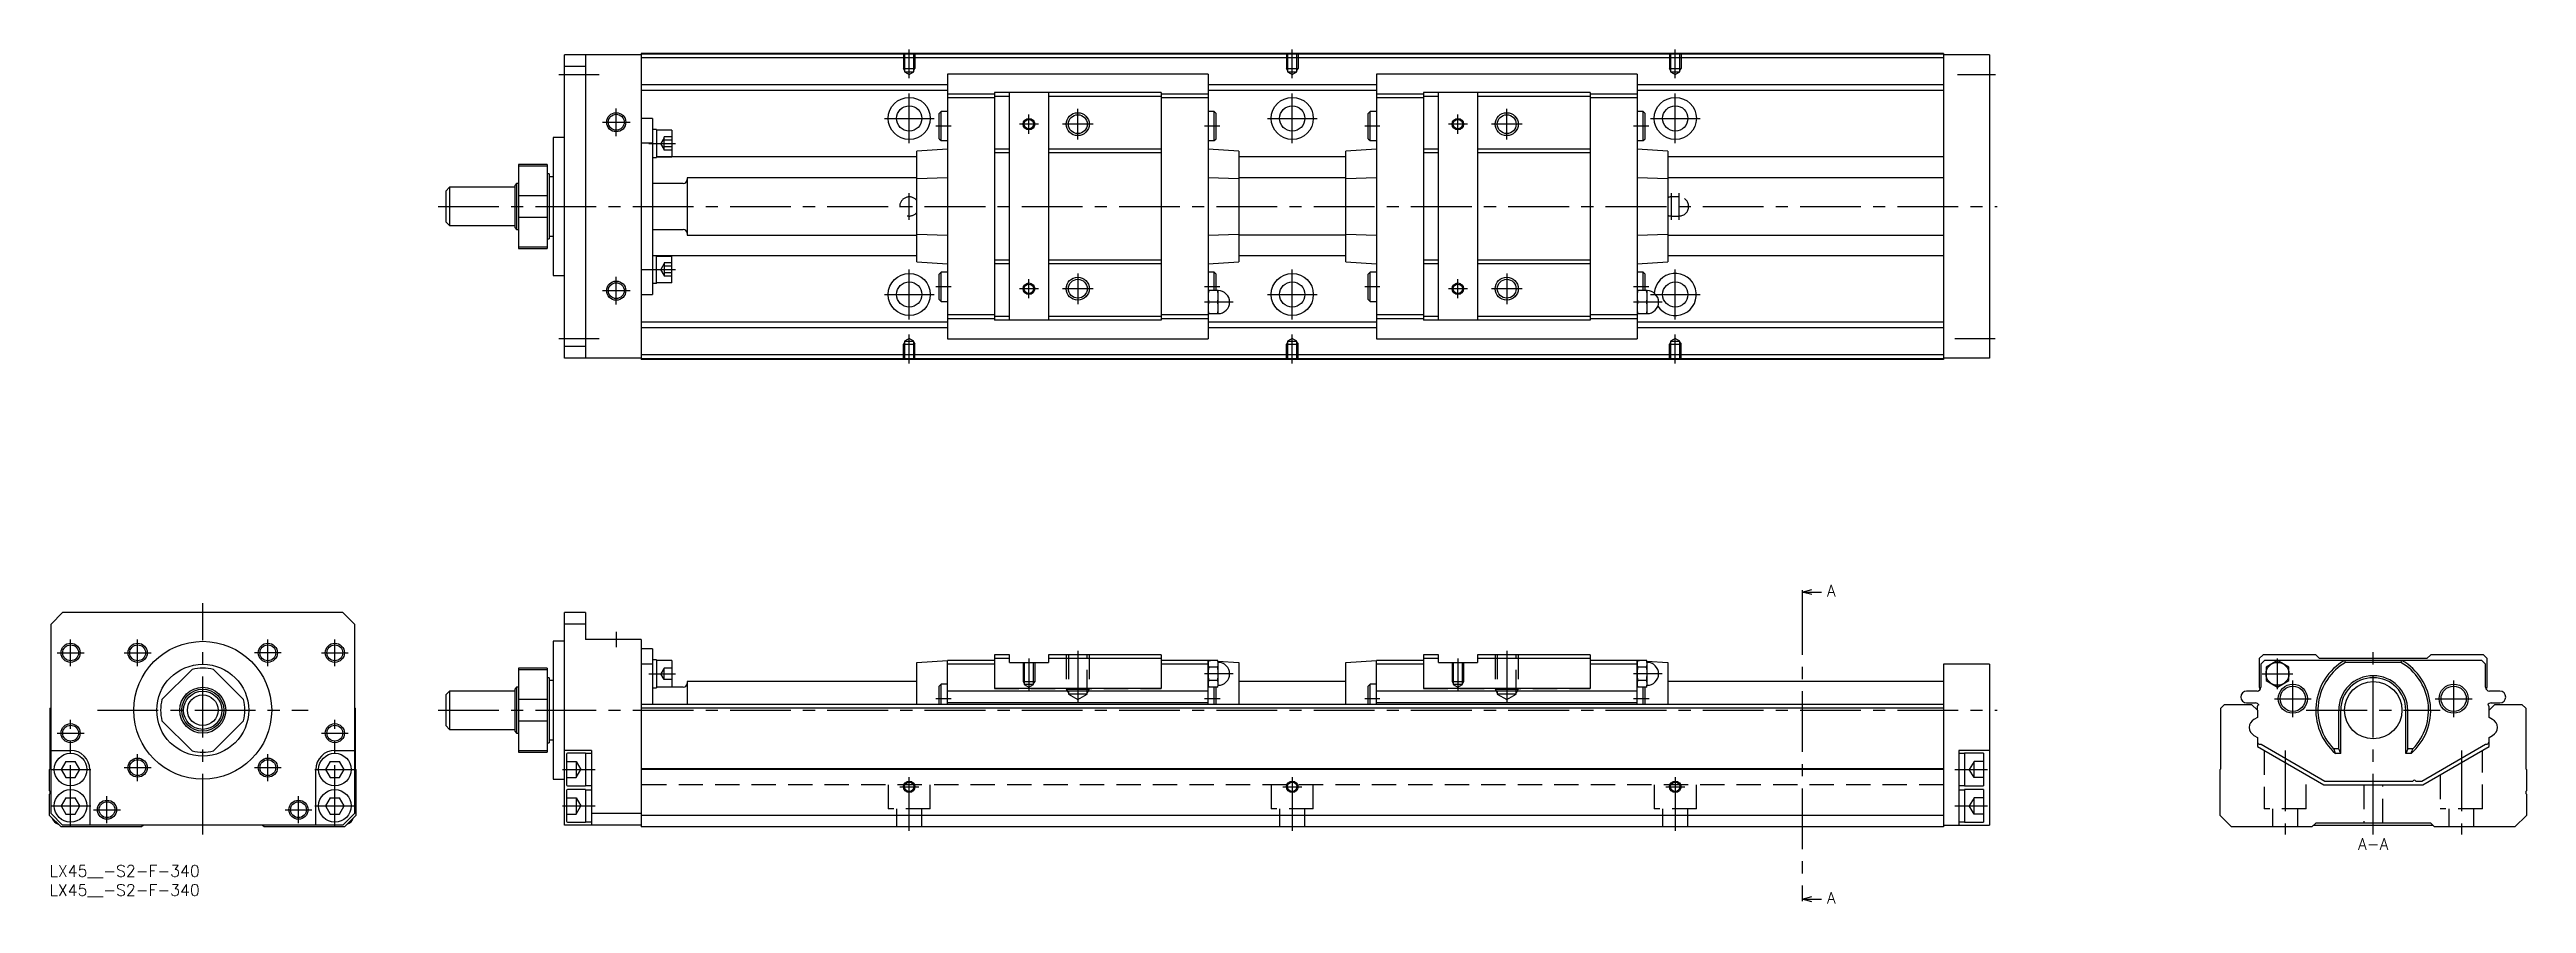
# Model space of a CAD drawing. Extents: x 0 to 647, y -10 to 213.
import ezdxf

# ---------------------------------------------------------------- set-up
doc = ezdxf.new("R2010")
doc.units = 0
doc.header["$LTSCALE"] = 0.5
doc.linetypes.add('CENTER', pattern=[50.8, 31.75, -6.35, 6.35, -6.35])
doc.linetypes.add('DASHED', pattern=[19.05, 12.7, -6.35])
for name, color, linetype in [('MSM_CENTER', 1, 'CENTER'), ('MSM_CONTINUOUS', 7, 'CONTINUOUS'), ('MSM_DASHED', 4, 'DASHED'), ('MSM_NARROW', 5, 'CONTINUOUS'), ('MSM_PART_NUMBER', 7, 'CONTINUOUS')]:
    doc.layers.add(name, color=color, linetype=linetype)
doc.styles.get("Standard").update_dxf_attribs({"font": 'txt.shx', "height": 3, "bigfont": 'bigfont.shx'})

# ---------------------------------------------------------------- blocks, each defined once
blk = doc.blocks.new('*U3')
at = {"layer": 'MSM_PART_NUMBER'}
blk.add_text('LX45__-S2-F-340', height=3, dxfattribs=at).set_placement((0, -3))
blk = doc.blocks.new('*U4')
at = {"layer": 'MSM_PART_NUMBER'}
blk.add_text('LX45__-S2-F-340', height=3, dxfattribs=at).set_placement((0, -8))

msp = doc.modelspace()

# ---------------------------------------------------------------- linework, layer by layer
at = {"layer": 'MSM_CENTER'}
for p, q in [((224.46, 205.61), (224.46, 213.12)), ((324.46, 205.61), (324.46, 213.12)), ((424.46, 205.61), (424.46, 213.12)), ((132.96, 206.62), (143.46, 206.62)), ((224.46, 188.62), (224.46, 201.62)), ((324.46, 188.62), (324.46, 201.62)), ((424.46, 188.62), (424.46, 201.62)), ((498.13, 206.62), (508.08, 206.62)), ((144.33, 194.12), (151.58, 194.12)), ((147.96, 190.5), (147.96, 197.75)), ((217.96, 195.12), (230.95, 195.12)), ((255.71, 191.12), (255.71, 196.12)), ((268.46, 189.62), (268.46, 197.62)), ((317.96, 195.12), (330.96, 195.12)), ((367.71, 191.12), (367.71, 196.12)), ((380.46, 189.62), (380.46, 197.62)), ((417.96, 195.12), (430.96, 195.12)), ((156.46, 188.58), (163.46, 188.58)), ((235.36, 193.12), (231.37, 193.12)), ((258.21, 193.62), (253.21, 193.62)), ((272.46, 193.62), (264.46, 193.62)), ((305.57, 193.12), (301.55, 193.12)), ((347.36, 193.12), (343.37, 193.12)), ((370.21, 193.62), (365.21, 193.62)), ((384.46, 193.62), (376.46, 193.62)), ((417.57, 193.12), (413.55, 193.12)), ((224.46, 168.62), (224.46, 175.62)), ((423.46, 168.62), (423.46, 175.62)), ((425.46, 168.62), (425.46, 175.62)), ((101.46, 172.12), (508.46, 172.12)), ((156.46, 155.67), (163.46, 155.67)), ((224.46, 142.62), (224.46, 155.62)), ((324.46, 142.62), (324.46, 155.62)), ((424.46, 142.62), (424.46, 155.62)), ((144.33, 150.12), (151.58, 150.12)), ((147.96, 146.5), (147.96, 153.75)), ((217.96, 149.12), (230.96, 149.12)), ((235.36, 151.12), (231.37, 151.12)), ((258.21, 150.62), (253.21, 150.62)), ((255.71, 148.12), (255.71, 153.12)), ((272.46, 150.62), (264.46, 150.62)), ((268.46, 154.62), (268.46, 146.62)), ((305.57, 151.12), (301.55, 151.12)), ((317.96, 149.12), (330.96, 149.12)), ((347.36, 151.12), (343.37, 151.12)), ((370.21, 150.62), (365.21, 150.62)), ((367.71, 148.12), (367.71, 153.12)), ((384.46, 150.62), (376.46, 150.62)), ((380.46, 154.62), (380.46, 146.62)), ((417.57, 151.12), (413.55, 151.12)), ((417.96, 149.12), (430.96, 149.12)), ((309.05, 147.12), (301.57, 147.12)), ((421.05, 147.12), (413.57, 147.12)), ((132.96, 137.62), (143.46, 137.62)), ((224.46, 131.12), (224.46, 138.63)), ((324.46, 131.12), (324.46, 138.63)), ((424.46, 131.12), (424.46, 138.63)), ((497.46, 137.62), (507.96, 137.62)), ((40, 8), (40, 68.5)), ((457.62, 70.87), (457.62, -8.37)), ((5.5, 52), (5.5, 59)), ((23, 52), (23, 59)), ((57, 52), (57, 59)), ((74.5, 52), (74.5, 59)), ((147.96, 61), (147.96, 57)), ((2, 55.5), (9, 55.5)), ((19.5, 55.5), (26.5, 55.5)), ((60.5, 55.5), (53.5, 55.5)), ((71, 55.5), (78, 55.5)), ((255.71, 54), (255.71, 45.5)), ((268.46, 56), (268.46, 42.3)), ((367.71, 54), (367.71, 45.5)), ((380.46, 56), (380.46, 42.3)), ((581.69, 46), (581.69, 54)), ((606.69, 8), (606.69, 56)), ((156.46, 50), (163.46, 50)), ((309.05, 50), (301.57, 50)), ((421.05, 50), (413.57, 50)), ((577.69, 50), (585.69, 50)), ((585.69, 38.7), (585.69, 48.3)), ((627.69, 38.7), (627.69, 48.3)), ((12.5, 40.5), (67.5, 40.5)), ((101.46, 40.5), (508.46, 40.5)), ((235.36, 43.5), (231.37, 43.5)), ((305.6, 43.5), (301.57, 43.5)), ((347.36, 43.5), (343.37, 43.5)), ((417.6, 43.5), (413.57, 43.5)), ((580.89, 43.5), (590.49, 43.5)), ((589.19, 40.5), (624.19, 40.5)), ((622.89, 43.5), (632.49, 43.5)), ((2, 34.5), (9, 34.5)), ((5.5, 10.25), (5.5, 38)), ((71, 34.5), (78, 34.5)), ((74.5, 10.25), (74.5, 38)), ((23, 22), (23, 29)), ((57, 22), (57, 29)), ((583.69, 29.97), (583.69, 8)), ((629.69, 29.97), (629.69, 8)), ((0.25, 25), (10.75, 25)), ((19.5, 25.5), (26.5, 25.5)), ((53.5, 25.5), (60.5, 25.5)), ((69.25, 25), (79.75, 25)), ((133.96, 25), (142.46, 25)), ((221.96, 20.5), (226.96, 20.5)), ((224.46, 9), (224.46, 23)), ((321.96, 20.5), (326.96, 20.5)), ((324.46, 23), (324.46, 9)), ((421.96, 20.5), (426.96, 20.5)), ((424.46, 23), (424.46, 9)), ((497.46, 25), (505.96, 25)), ((0.25, 15.5), (10.75, 15.5)), ((11.5, 14.5), (18.5, 14.5)), ((15, 11), (15, 18)), ((61.5, 14.5), (68.5, 14.5)), ((65, 11), (65, 18)), ((69.25, 15.5), (79.75, 15.5)), ((133.96, 15.5), (142.46, 15.5)), ((497.46, 15.5), (505.96, 15.5))]:
    msp.add_line(p, q, dxfattribs=at)
at = {"layer": 'MSM_CONTINUOUS'}
for p, q in [((154.46, 211.72), (134.46, 211.72)), ((134.46, 132.52), (134.46, 211.72)), ((139.96, 208.72), (134.46, 208.72)), ((139.96, 211.72), (139.96, 132.52)), ((494.46, 212.12), (154.46, 212.12)), ((154.46, 212.12), (154.46, 132.12)), ((494.46, 211.92), (154.46, 211.92)), ((494.46, 210.92), (154.46, 210.92)), ((494.46, 212.12), (494.46, 132.12)), ((506.46, 211.72), (494.46, 211.72)), ((506.46, 211.72), (506.46, 132.52)), ((234.41, 203.87), (154.46, 203.87)), ((234.41, 202.37), (154.46, 202.37)), ((302.51, 206.72), (234.41, 206.72)), ((234.41, 206.72), (234.41, 137.52)), ((246.71, 201.47), (234.41, 201.47)), ((290.21, 201.87), (246.71, 201.87)), ((246.71, 201.87), (246.71, 142.37)), ((250.61, 200.87), (246.71, 200.87)), ((250.61, 142.37), (250.61, 201.87)), ((260.81, 201.87), (260.81, 142.37)), ((290.21, 200.87), (260.81, 200.87)), ((290.21, 201.87), (290.21, 142.37)), ((302.51, 201.47), (290.21, 201.47)), ((302.51, 206.72), (302.51, 137.52)), ((346.41, 203.87), (302.51, 203.87)), ((346.41, 202.37), (302.51, 202.37)), ((414.51, 206.72), (346.41, 206.72)), ((346.41, 206.72), (346.41, 137.52)), ((358.71, 201.47), (346.41, 201.47)), ((402.21, 201.87), (358.71, 201.87)), ((358.71, 201.87), (358.71, 142.37)), ((362.61, 200.87), (358.71, 200.87)), ((362.61, 142.37), (362.61, 201.87)), ((372.81, 201.87), (372.81, 142.37)), ((402.21, 200.87), (372.81, 200.87)), ((402.21, 201.87), (402.21, 142.37)), ((414.51, 201.47), (402.21, 201.47)), ((414.51, 206.72), (414.51, 137.52)), ((494.46, 203.87), (414.51, 203.87)), ((494.46, 202.37), (414.51, 202.37)), ((157.46, 195.12), (154.46, 195.12)), ((157.46, 195.12), (157.46, 149.12)), ((232.81, 196.92), (232.31, 196.42)), ((232.31, 189.82), (232.31, 196.42)), ((234.41, 196.92), (232.81, 196.92)), ((232.81, 189.32), (232.81, 196.92)), ((246.71, 200.47), (234.41, 200.47)), ((302.51, 200.47), (290.21, 200.47)), ((304.11, 196.92), (302.51, 196.92)), ((304.11, 189.32), (304.11, 196.92)), ((304.61, 196.42), (304.11, 196.92)), ((304.61, 189.82), (304.61, 196.42)), ((344.81, 196.92), (344.31, 196.42)), ((344.31, 189.82), (344.31, 196.42)), ((346.41, 196.92), (344.81, 196.92)), ((344.81, 189.32), (344.81, 196.92)), ((358.71, 200.47), (346.41, 200.47)), ((414.51, 200.47), (402.21, 200.47)), ((416.11, 196.92), (414.51, 196.92)), ((416.11, 189.32), (416.11, 196.92)), ((416.61, 196.42), (416.11, 196.92)), ((416.61, 189.82), (416.61, 196.42)), ((131.46, 190.12), (131.46, 154.12)), ((134.46, 190.12), (131.46, 190.12)), ((157.46, 188.65), (154.46, 188.65)), ((158.46, 192.23), (157.46, 192.23)), ((158.46, 192.23), (158.46, 184.93)), ((162.46, 192.08), (158.46, 192.08)), ((162.46, 192.08), (162.46, 185.08)), ((232.31, 189.82), (232.81, 189.32)), ((232.81, 189.32), (234.41, 189.32)), ((302.51, 189.32), (304.11, 189.32)), ((304.11, 189.32), (304.61, 189.82)), ((344.31, 189.82), (344.81, 189.32)), ((344.81, 189.32), (346.41, 189.32)), ((414.51, 189.32), (416.11, 189.32)), ((416.11, 189.32), (416.61, 189.82)), ((129.96, 183.12), (122.46, 183.12)), ((122.46, 183.12), (122.46, 161.12)), ((122.46, 182.76), (129.96, 182.76)), ((129.96, 183.12), (129.96, 161.12)), ((157.46, 184.93), (158.46, 184.93)), ((158.46, 185.08), (162.46, 185.08)), ((226.41, 185.05), (158.46, 185.05)), ((234.41, 187.12), (226.41, 186.57)), ((226.41, 157.68), (226.41, 186.57)), ((250.61, 187.12), (246.71, 187.12)), ((250.61, 186.12), (246.71, 186.12)), ((290.21, 187.12), (260.81, 187.12)), ((290.21, 186.12), (260.81, 186.12)), ((310.51, 186.57), (302.51, 187.12)), ((310.51, 186.57), (310.51, 157.68)), ((338.41, 185.05), (310.51, 185.05)), ((346.41, 187.12), (338.41, 186.57)), ((338.41, 157.68), (338.41, 186.57)), ((362.61, 187.12), (358.71, 187.12)), ((362.61, 186.12), (358.71, 186.12)), ((402.21, 187.12), (372.81, 187.12)), ((402.21, 186.12), (372.81, 186.12)), ((422.51, 186.57), (414.51, 187.12)), ((422.51, 186.57), (422.51, 157.68)), ((494.46, 185.05), (422.51, 185.05)), ((104.46, 177.12), (103.46, 176.12)), ((103.46, 176.12), (103.46, 168.12)), ((121.46, 177.12), (104.46, 177.12)), ((104.46, 177.12), (104.46, 167.12)), ((121.96, 178.12), (121.46, 177.62)), ((121.46, 177.62), (121.46, 166.62)), ((122.46, 178.12), (121.96, 178.12)), ((121.96, 178.12), (121.96, 166.12)), ((129.96, 174.92), (122.46, 174.92)), ((130.46, 180.62), (129.96, 180.62)), ((130.46, 180.62), (130.46, 163.62)), ((131.46, 179.87), (130.46, 179.87)), ((165.46, 178.12), (157.46, 178.12)), ((166.46, 179.62), (166.46, 164.62)), ((226.41, 179.62), (166.46, 179.62)), ((234.41, 179.61), (226.41, 179.36)), ((310.51, 179.36), (302.51, 179.61)), ((338.41, 179.62), (310.51, 179.62)), ((346.41, 179.61), (338.41, 179.36)), ((422.51, 179.36), (414.51, 179.61)), ((494.46, 179.62), (422.51, 179.62)), ((122.46, 169.33), (129.96, 169.33)), ((103.46, 168.12), (104.46, 167.12)), ((104.46, 167.12), (121.46, 167.12)), ((121.46, 166.62), (121.96, 166.12)), ((121.96, 166.12), (122.46, 166.12)), ((129.96, 163.62), (130.46, 163.62)), ((130.46, 164.37), (131.46, 164.37)), ((157.46, 166.12), (165.46, 166.12)), ((166.46, 164.62), (226.41, 164.62)), ((226.41, 164.89), (234.41, 164.64)), ((302.51, 164.64), (310.51, 164.89)), ((338.41, 164.62), (310.51, 164.62)), ((338.41, 164.89), (346.41, 164.64)), ((414.51, 164.64), (422.51, 164.89)), ((422.51, 164.62), (494.46, 164.62)), ((129.96, 161.49), (122.46, 161.49)), ((122.46, 161.12), (129.96, 161.12)), ((157.46, 155.6), (154.46, 155.6)), ((157.46, 159.32), (158.46, 159.32)), ((158.46, 152.02), (158.46, 159.32)), ((226.41, 159.2), (158.46, 159.2)), ((158.46, 159.17), (162.46, 159.17)), ((162.46, 152.17), (162.46, 159.17)), ((226.41, 157.68), (234.41, 157.12)), ((250.61, 158.12), (246.71, 158.12)), ((250.61, 157.12), (246.71, 157.12)), ((290.21, 158.12), (260.81, 158.12)), ((290.21, 157.12), (260.81, 157.12)), ((302.51, 157.12), (310.51, 157.68)), ((338.41, 159.2), (310.51, 159.2)), ((338.41, 157.68), (346.41, 157.12)), ((362.61, 158.12), (358.71, 158.12)), ((362.61, 157.12), (358.71, 157.12)), ((402.21, 158.12), (372.81, 158.12)), ((402.21, 157.12), (372.81, 157.12)), ((414.51, 157.12), (422.51, 157.68)), ((494.46, 159.2), (422.51, 159.2)), ((131.46, 154.12), (134.46, 154.12)), ((154.46, 149.12), (157.46, 149.12)), ((158.46, 152.02), (157.46, 152.02)), ((162.46, 152.17), (158.46, 152.17)), ((232.81, 154.92), (232.31, 154.42)), ((232.31, 147.82), (232.31, 154.42)), ((234.41, 154.92), (232.81, 154.92)), ((232.81, 147.32), (232.81, 154.92)), ((304.11, 154.92), (302.51, 154.92)), ((305.11, 150.12), (302.51, 150.12)), ((304.61, 154.42), (304.11, 154.92)), ((304.11, 150.12), (304.11, 154.92)), ((304.61, 150.12), (304.61, 154.42)), ((305.11, 144.12), (305.11, 150.12)), ((344.81, 154.92), (344.31, 154.42)), ((344.31, 147.82), (344.31, 154.42)), ((346.41, 154.92), (344.81, 154.92)), ((344.81, 147.32), (344.81, 154.92)), ((416.11, 154.92), (414.51, 154.92)), ((417.11, 150.12), (414.51, 150.12)), ((416.61, 154.42), (416.11, 154.92)), ((416.11, 150.12), (416.11, 154.92)), ((416.61, 150.12), (416.61, 154.42)), ((417.11, 144.12), (417.11, 150.12)), ((232.31, 147.82), (232.81, 147.32)), ((232.81, 147.32), (234.41, 147.32)), ((246.71, 143.77), (234.41, 143.77)), ((246.71, 142.77), (234.41, 142.77)), ((250.61, 143.37), (246.71, 143.37)), ((290.21, 142.37), (246.71, 142.37)), ((290.21, 143.37), (260.81, 143.37)), ((302.51, 143.77), (290.21, 143.77)), ((302.51, 142.77), (290.21, 142.77)), ((302.51, 144.12), (305.11, 144.12)), ((304.99, 147.12), (302.63, 147.12)), ((344.31, 147.82), (344.81, 147.32)), ((344.81, 147.32), (346.41, 147.32)), ((358.71, 143.77), (346.41, 143.77)), ((358.71, 142.77), (346.41, 142.77)), ((362.61, 143.37), (358.71, 143.37)), ((402.21, 142.37), (358.71, 142.37)), ((402.21, 143.37), (372.81, 143.37)), ((414.51, 143.77), (402.21, 143.77)), ((414.51, 142.77), (402.21, 142.77)), ((414.51, 144.12), (417.11, 144.12)), ((416.99, 147.12), (414.63, 147.12)), ((234.41, 141.87), (154.46, 141.87)), ((234.41, 140.37), (154.46, 140.37)), ((234.41, 137.52), (302.51, 137.52)), ((346.41, 141.87), (302.51, 141.87)), ((346.41, 140.37), (302.51, 140.37)), ((346.41, 137.52), (414.51, 137.52)), ((494.46, 141.87), (414.51, 141.87)), ((494.46, 140.37), (414.51, 140.37)), ((139.96, 135.52), (134.46, 135.52)), ((154.46, 132.52), (134.46, 132.52)), ((494.46, 133.32), (154.46, 133.32)), ((494.46, 132.32), (154.46, 132.32)), ((494.46, 132.12), (154.46, 132.12)), ((506.46, 132.52), (494.46, 132.52)), ((457.62, 71.37), (460.12, 72.04)), ((457.62, 71.87), (457.62, 70.87)), ((457.62, 71.37), (462.62, 71.37)), ((460.12, 70.7), (457.62, 71.37)), ((3.4, 66), (0.4, 63)), ((76.6, 66), (3.4, 66)), ((79.6, 63), (76.6, 66)), ((139.96, 66), (134.46, 66)), ((134.46, 10.5), (134.46, 66)), ((139.96, 66), (139.96, 59)), ((0.4, 13.5), (0.4, 63)), ((79.6, 63), (79.6, 13.5)), ((134.46, 58.5), (131.46, 58.5)), ((131.46, 58.5), (131.46, 22.5)), ((139.96, 63), (134.46, 63)), ((154.46, 59), (139.96, 59)), ((154.46, 59), (154.46, 10)), ((157.46, 56.5), (154.46, 56.5)), ((157.46, 52.5), (154.46, 52.5)), ((157.46, 56.5), (157.46, 42)), ((158.46, 53.65), (157.46, 53.65)), ((158.46, 53.65), (158.46, 46.35)), ((162.46, 53.5), (158.46, 53.5)), ((162.46, 53.5), (162.46, 46.5)), ((226.41, 53), (234.41, 53.5)), ((226.41, 42), (226.41, 53)), ((246.71, 53.5), (234.41, 53.5)), ((234.41, 42), (234.41, 53.5)), ((246.71, 52.5), (234.41, 52.5)), ((246.71, 55), (246.71, 46.15)), ((250.61, 55), (246.71, 55)), ((250.61, 54), (246.71, 54)), ((250.61, 53), (250.61, 55)), ((250.61, 53), (260.81, 53)), ((260.81, 55), (260.81, 53)), ((290.21, 55), (260.81, 55)), ((290.21, 54), (260.81, 54)), ((290.21, 55), (290.21, 46.15)), ((302.51, 53.5), (290.21, 53.5)), ((302.51, 52.5), (290.21, 52.5)), ((302.51, 53.5), (303.08, 53.46)), ((302.51, 42), (302.51, 53.5)), ((302.63, 53.46), (302.51, 53)), ((302.52, 52.41), (302.51, 52.6)), ((304.99, 53.46), (302.63, 53.46)), ((305.11, 53), (304.99, 53.46)), ((305.02, 53.34), (310.51, 53)), ((305.11, 47), (305.11, 53)), ((310.51, 53), (310.51, 42)), ((338.41, 53), (346.41, 53.5)), ((338.41, 42), (338.41, 53)), ((358.71, 53.5), (346.41, 53.5)), ((346.41, 42), (346.41, 53.5)), ((358.71, 52.5), (346.41, 52.5)), ((358.71, 55), (358.71, 46.15)), ((362.61, 55), (358.71, 55)), ((362.61, 54), (358.71, 54)), ((362.61, 53), (362.61, 55)), ((362.61, 53), (372.81, 53)), ((372.81, 55), (372.81, 53)), ((402.21, 55), (372.81, 55)), ((402.21, 54), (372.81, 54)), ((402.21, 55), (402.21, 46.15)), ((414.51, 53.5), (402.21, 53.5)), ((414.51, 52.5), (402.21, 52.5)), ((414.51, 53.5), (415.08, 53.46)), ((414.51, 42), (414.51, 53.5)), ((414.63, 53.46), (414.51, 53)), ((414.52, 52.41), (414.51, 52.6)), ((416.99, 53.46), (414.63, 53.46)), ((417.11, 53), (416.99, 53.46)), ((417.02, 53.34), (422.51, 53)), ((417.11, 47), (417.11, 53)), ((422.51, 53), (422.51, 42)), ((506.46, 52.5), (494.46, 52.5)), ((494.46, 52.5), (494.46, 10)), ((506.46, 52.5), (506.46, 10.5)), ((577.94, 55), (576.94, 54)), ((576.94, 54), (576.94, 46.62)), ((578.34, 53.5), (577.34, 52.5)), ((577.34, 52.5), (577.34, 46.5)), ((591.69, 55), (577.94, 55)), ((635.04, 53.5), (578.34, 53.5)), ((581.69, 53.46), (578.69, 51.73)), ((584.69, 51.73), (581.69, 53.46)), ((592.69, 54), (591.69, 55)), ((620.69, 54), (592.69, 54)), ((599.21, 53.5), (599.46, 53)), ((613.92, 53), (599.46, 53)), ((613.92, 53), (614.18, 53.5)), ((621.69, 55), (620.69, 54)), ((635.44, 55), (621.69, 55)), ((636.04, 52.5), (635.04, 53.5)), ((636.44, 54), (635.44, 55)), ((636.04, 46.5), (636.04, 52.5)), ((636.44, 46.62), (636.44, 54)), ((37.2, 51.14), (29.36, 43.3)), ((50.64, 43.3), (42.8, 51.14)), ((104.46, 45.5), (103.46, 44.5)), ((121.46, 45.5), (104.46, 45.5)), ((104.46, 45.5), (104.46, 35.5)), ((121.96, 46.5), (121.46, 46)), ((121.46, 46), (121.46, 35)), ((122.46, 46.5), (121.96, 46.5)), ((121.96, 46.5), (121.96, 34.5)), ((129.96, 51.5), (122.46, 51.5)), ((122.46, 51.5), (122.46, 29.5)), ((122.46, 51.14), (129.96, 51.14)), ((129.96, 51.5), (129.96, 29.5)), ((130.46, 49), (129.96, 49)), ((130.46, 49), (130.46, 32)), ((131.46, 48.25), (130.46, 48.25)), ((157.46, 46.35), (158.46, 46.35)), ((165.46, 46.5), (158.46, 46.5)), ((166.46, 48), (166.46, 42)), ((226.41, 48), (166.46, 48)), ((232.81, 47.3), (232.31, 46.8)), ((232.31, 42), (232.31, 46.8)), ((232.81, 42), (232.81, 47.3)), ((234.41, 47.3), (232.81, 47.3)), ((302.51, 45.5), (234.41, 45.5)), ((290.21, 46.15), (246.71, 46.15)), ((302.51, 47), (302.63, 46.54)), ((304.99, 51.73), (302.63, 51.73)), ((304.99, 48.27), (302.63, 48.27)), ((304.99, 46.54), (302.63, 46.54)), ((304.11, 42), (304.11, 46.54)), ((304.61, 42), (304.61, 46.54)), ((304.99, 46.54), (305.11, 47)), ((338.41, 48), (310.51, 48)), ((344.81, 47.3), (344.31, 46.8)), ((344.31, 42), (344.31, 46.8)), ((344.81, 42), (344.81, 47.3)), ((346.41, 47.3), (344.81, 47.3)), ((414.51, 45.5), (346.41, 45.5)), ((402.21, 46.15), (358.71, 46.15)), ((414.51, 47), (414.63, 46.54)), ((416.99, 51.73), (414.63, 51.73)), ((416.99, 48.27), (414.63, 48.27)), ((416.99, 46.54), (414.63, 46.54)), ((416.11, 42), (416.11, 46.54)), ((416.61, 42), (416.61, 46.54)), ((416.99, 46.54), (417.11, 47)), ((494.46, 48), (422.51, 48)), ((576.34, 45.5), (573.64, 45.5)), ((578.69, 51.73), (578.69, 48.27)), ((578.69, 48.27), (581.69, 46.54)), ((581.69, 46.54), (584.69, 48.27)), ((584.69, 48.27), (584.69, 51.73)), ((639.74, 45.5), (637.04, 45.5)), ((0.2, 41), (0.4, 41.2)), ((0.2, 25.2), (0.2, 41)), ((79.6, 41.2), (79.8, 41)), ((79.8, 41), (79.8, 25.2)), ((103.46, 44.5), (103.46, 36.5)), ((129.96, 43.3), (122.46, 43.3)), ((494.46, 42), (154.46, 42)), ((494.46, 41), (154.46, 41)), ((302.51, 42.4), (234.41, 42.4)), ((414.51, 42.4), (346.41, 42.4)), ((566.89, 41), (567.89, 42)), ((566.89, 25.2), (566.89, 41)), ((567.89, 42), (574.94, 42)), ((573.64, 42.4), (575.94, 42.4)), ((574.94, 42), (576.44, 40.5)), ((576.39, 41.2), (576.39, 40.55)), ((576.44, 40.5), (576.44, 38.61)), ((597.69, 30.44), (597.69, 40.5)), ((598.19, 29.22), (598.19, 40.5)), ((615.19, 29.22), (615.19, 40.5)), ((615.69, 30.44), (615.69, 40.5)), ((636.94, 40.5), (638.44, 42)), ((636.94, 38.61), (636.94, 40.5)), ((636.99, 40.55), (636.99, 41.2)), ((637.44, 42.4), (639.74, 42.4)), ((638.44, 42), (645.49, 42)), ((645.49, 42), (646.49, 41)), ((646.49, 41), (646.49, 25.2)), ((29.36, 37.7), (37.2, 29.86)), ((42.8, 29.86), (50.64, 37.7)), ((103.46, 36.5), (104.46, 35.5)), ((104.46, 35.5), (121.46, 35.5)), ((121.46, 35), (121.96, 34.5)), ((121.96, 34.5), (122.46, 34.5)), ((122.46, 37.7), (129.96, 37.7)), ((130.46, 32.75), (131.46, 32.75)), ((576.44, 38.61), (575.55, 38.1)), ((575.55, 33.9), (576.44, 33.39)), ((576.44, 33.39), (576.44, 31)), ((637.84, 38.1), (636.94, 38.61)), ((636.94, 33.39), (637.84, 33.9)), ((636.94, 31), (636.94, 33.39)), ((0.4, 30), (5.5, 30)), ((4.27, 27.12), (3.05, 25)), ((4.27, 27.12), (6.73, 27.12)), ((7.95, 25), (6.73, 27.12)), ((73.27, 27.12), (72.05, 25)), ((73.27, 27.12), (75.73, 27.12)), ((74.5, 30), (79.6, 30)), ((76.95, 25), (75.73, 27.12)), ((129.96, 29.86), (122.46, 29.86)), ((122.46, 29.5), (129.96, 29.5)), ((129.96, 32), (130.46, 32)), ((141.46, 30), (134.46, 30)), ((134.96, 29), (134.96, 21)), ((139.96, 29.25), (135.21, 29.25)), ((139.96, 29.25), (139.96, 20.75)), ((141.46, 29.15), (139.96, 29.15)), ((141.46, 30), (141.46, 10.5)), ((498.46, 30), (498.46, 10.5)), ((506.46, 30), (498.46, 30)), ((499.96, 29.15), (498.46, 29.15)), ((504.96, 29.25), (499.96, 29.25)), ((499.96, 29.25), (499.96, 20.75)), ((504.96, 29.25), (504.96, 20.75)), ((576.44, 31), (593.76, 21)), ((577.19, 31.61), (577.39, 31.61)), ((577.39, 31.61), (594.03, 22)), ((597.69, 30.44), (596.33, 30.44)), ((598.19, 29.22), (596.81, 29.22)), ((598.19, 29.22), (597.69, 30.44)), ((615.69, 30.44), (615.19, 29.22)), ((616.58, 29.22), (615.19, 29.22)), ((617.05, 30.44), (615.69, 30.44)), ((619.35, 22), (635.99, 31.61)), ((619.62, 21), (636.94, 31)), ((635.99, 31.61), (636.19, 31.61)), ((0, 25), (0.2, 25.2)), ((0, 19.4), (0, 25)), ((3.05, 25), (4.27, 22.88)), ((4.27, 22.88), (6.73, 22.88)), ((6.73, 22.88), (7.95, 25)), ((10.5, 25), (10.5, 10.5)), ((69.5, 10.5), (69.5, 25)), ((72.05, 25), (73.27, 22.88)), ((73.27, 22.88), (75.73, 22.88)), ((75.73, 22.88), (76.95, 25)), ((79.8, 25.2), (80, 25)), ((80, 25), (80, 13)), ((131.46, 22.5), (134.46, 22.5)), ((134.96, 19.5), (134.96, 11.5)), ((135.21, 20.75), (139.96, 20.75)), ((139.96, 19.75), (135.21, 19.75)), ((139.96, 20.85), (141.46, 20.85)), ((139.96, 19.75), (139.96, 11.25)), ((141.46, 19.65), (139.96, 19.65)), ((494.46, 25.2), (154.46, 25.2)), ((494.46, 25), (154.46, 25)), ((498.46, 20.85), (499.96, 20.85)), ((499.96, 19.65), (498.46, 19.65)), ((499.96, 20.75), (504.96, 20.75)), ((504.96, 19.75), (499.96, 19.75)), ((499.96, 19.75), (499.96, 11.25)), ((504.96, 19.75), (504.96, 11.25)), ((566.69, 25), (566.89, 25.2)), ((566.69, 13), (566.69, 25)), ((593.76, 21), (619.62, 21)), ((594.03, 22), (617.04, 22)), ((617.84, 22), (619.35, 22)), ((646.49, 25.2), (646.69, 25)), ((646.69, 25), (646.69, 19.4)), ((0, 13), (0, 18.6)), ((3, 10), (0, 13)), ((3.4, 10.5), (0.4, 13.5)), ((4.27, 17.62), (3.05, 15.5)), ((3.05, 15.5), (4.27, 13.38)), ((4.27, 17.62), (6.73, 17.62)), ((4.27, 13.38), (6.73, 13.38)), ((7.95, 15.5), (6.73, 17.62)), ((6.73, 13.38), (7.95, 15.5)), ((73.27, 17.62), (72.05, 15.5)), ((72.05, 15.5), (73.27, 13.38)), ((73.27, 17.62), (75.73, 17.62)), ((73.27, 13.38), (75.73, 13.38)), ((76.95, 15.5), (75.73, 17.62)), ((75.73, 13.38), (76.95, 15.5)), ((79.6, 13.5), (76.6, 10.5)), ((80, 13), (77, 10)), ((154.46, 13.5), (141.46, 13.5)), ((494.46, 13), (154.46, 13)), ((569.69, 10), (566.69, 13)), ((646.69, 13), (643.69, 10)), ((646.69, 18.6), (646.69, 13)), ((24, 10), (3, 10)), ((76.6, 10.5), (3.4, 10.5)), ((24.5, 10.5), (24, 10)), ((56, 10), (55.5, 10.5)), ((77, 10), (56, 10)), ((154.46, 10.5), (134.46, 10.5)), ((135.21, 11.25), (139.96, 11.25)), ((139.96, 11.35), (141.46, 11.35)), ((494.46, 10), (154.46, 10)), ((494.46, 10.5), (506.46, 10.5)), ((498.46, 11.35), (499.96, 11.35)), ((499.96, 11.25), (504.96, 11.25)), ((590.69, 10), (569.69, 10)), ((591.69, 11), (590.69, 10)), ((591.19, 10.5), (622.19, 10.5)), ((621.69, 11), (591.69, 11)), ((622.69, 10), (621.69, 11)), ((643.69, 10), (622.69, 10)), ((457.62, -8.87), (460.12, -8.2)), ((457.62, -8.37), (457.62, -9.37)), ((457.62, -8.87), (462.62, -8.87)), ((460.12, -9.54), (457.62, -8.87))]:
    msp.add_line(p, q, dxfattribs=at)
for centre, radius in [((224.46, 195.12), 5.5), ((324.46, 195.12), 5.5), ((424.46, 195.12), 5.5), ((147.96, 194.12), 2.07), ((224.46, 195.12), 3.3), ((255.71, 193.62), 1.23), ((268.46, 193.62), 2.46), ((324.46, 195.12), 3.3), ((367.71, 193.62), 1.23), ((380.46, 193.62), 2.46), ((424.46, 195.12), 3.3), ((147.96, 150.12), 2.07), ((224.46, 149.12), 5.5), ((224.46, 149.12), 3.3), ((255.71, 150.62), 1.23), ((268.46, 150.62), 2.46), ((324.46, 149.12), 5.5), ((324.46, 149.12), 3.3), ((367.71, 150.62), 1.23), ((380.46, 150.62), 2.46), ((424.46, 149.12), 3.3), ((40, 40.5), 18), ((5.5, 55.5), 2.07), ((23, 55.5), 2.07), ((40, 40.5), 12), ((57, 55.5), 2.07), ((74.5, 55.5), 2.07), ((581.69, 50), 3), ((40, 40.5), 6), ((40, 40.5), 5.5), ((40, 40.5), 5), ((585.69, 43.5), 3.8), ((585.69, 43.5), 3.3), ((606.69, 40.5), 7.5), ((627.69, 43.5), 3.8), ((627.69, 43.5), 3.3), ((40, 40.5), 4), ((5.5, 34.5), 2.07), ((74.5, 34.5), 2.07), ((5.5, 25), 4.25), ((23, 25.5), 2.07), ((57, 25.5), 2.07), ((74.5, 25), 4.25), ((5.5, 15.5), 4.25), ((74.5, 15.5), 4.25), ((224.46, 20.5), 1.23), ((324.46, 20.5), 1.23), ((424.46, 20.5), 1.23), ((15, 14.5), 2.07), ((65, 14.5), 2.07)]:
    msp.add_circle(centre, radius, dxfattribs=at)
for centre, radius, start, end in [((165.46, 179.12), 1, 270, 0), ((165.46, 165.12), 1, 0, 90), ((312.2, 148.58), 9.69, 170.8086, 179.713), ((295.41, 148.58), 9.7, 0.28862, 9.18978), ((305.11, 147.12), 3, 270, 90), ((424.2, 148.58), 9.69, 170.8086, 179.713), ((407.41, 148.58), 9.7, 0.28862, 9.18978), ((417.11, 147.12), 3, 270, 90), ((424.46, 149.12), 5.5, 214.12162, 176.32265), ((312.21, 148.67), 9.7, 180.28862, 189.18978), ((312.2, 145.58), 9.69, 170.8086, 179.713), ((312.21, 145.67), 9.7, 180.28862, 189.18978), ((295.42, 148.67), 9.69, 350.8086, 359.713), ((295.41, 145.58), 9.7, 0.28862, 9.18978), ((295.42, 145.67), 9.69, 350.8086, 359.713), ((424.21, 148.67), 9.7, 180.28862, 189.18978), ((424.2, 145.58), 9.69, 170.8086, 179.713), ((424.21, 145.67), 9.7, 180.28862, 189.18978), ((407.42, 148.67), 9.69, 350.8086, 359.713), ((407.41, 145.58), 9.7, 0.28862, 9.18978), ((407.42, 145.67), 9.69, 350.8086, 359.713), ((305.82, 52.57), 3.31, 164.22771, 179.4294), ((305.82, 52.63), 3.31, 180.57378, 195.76911), ((301.8, 52.56), 3.31, 0.57378, 15.76911), ((301.8, 52.63), 3.31, 344.22771, 359.4294), ((305.11, 50), 3, 270, 90), ((417.82, 52.57), 3.31, 164.22771, 179.4294), ((417.82, 52.63), 3.31, 180.57378, 195.76911), ((413.8, 52.56), 3.31, 0.57378, 15.76911), ((413.8, 52.63), 3.31, 344.22771, 359.4294), ((417.11, 50), 3, 270, 90), ((606.69, 40.5), 15, 119.92643, 228.76392), ((606.69, 40.5), 14.44, 120.05097, 224.15139), ((606.69, 40.5), 14.44, 315.84861, 59.94903), ((606.69, 40.5), 15, 311.23608, 60.07357), ((40, 40.5), 11, 75.27264, 104.72736), ((165.46, 47.5), 1, 270, 0), ((315.4, 49.95), 12.89, 172.03062, 179.75617), ((315.97, 50.1), 13.46, 180.40698, 187.80623), ((305.82, 47.37), 3.31, 164.22771, 179.4294), ((305.82, 47.44), 3.31, 180.57378, 195.76911), ((292.22, 49.94), 12.89, 0.24521, 7.968), ((291.65, 50.1), 13.46, 352.19377, 359.59302), ((301.8, 47.37), 3.31, 0.57378, 15.76911), ((301.8, 47.43), 3.31, 344.22771, 359.4294), ((427.4, 49.95), 12.89, 172.03062, 179.75617), ((427.97, 50.1), 13.46, 180.40698, 187.80623), ((417.82, 47.37), 3.31, 164.22771, 179.4294), ((417.82, 47.44), 3.31, 180.57378, 195.76911), ((404.22, 49.94), 12.89, 0.24521, 7.968), ((403.65, 50.1), 13.46, 352.19377, 359.59302), ((413.8, 47.37), 3.31, 0.57378, 15.76911), ((413.8, 47.43), 3.31, 344.22771, 359.4294), ((573.64, 43.95), 1.55, 90, 270), ((576.34, 46.5), 1, 270, 0), ((577.44, 46.62), 0.5, 180, 251.07258), ((606.69, 40.5), 9, 0, 180), ((606.69, 40.5), 8.5, 0, 180), ((637.04, 46.5), 1, 180, 270), ((635.94, 46.62), 0.5, 289.00551, 0), ((639.74, 43.95), 1.55, 270, 90), ((40, 40.5), 11, 165.27264, 194.72736), ((40, 40.5), 11, 345.27264, 14.72736), ((575.94, 41.4), 1, 30.09191, 90), ((577.19, 41.2), 0.8, 118.74892, 180), ((637.44, 41.4), 1, 90, 149.90809), ((636.19, 41.2), 0.8, 0, 61.25108), ((576.85, 35.85), 2.6, 120.00003, 176.58933), ((576.85, 36.15), 2.6, 183.41067, 239.99996), ((636.54, 35.85), 2.6, 3.41067, 59.99996), ((636.54, 36.15), 2.6, 300.00004, 356.58933), ((5.5, 25), 5, 0, 90), ((40, 40.5), 11, 255.27264, 284.72736), ((74.5, 25), 5, 90, 180), ((135.21, 29), 0.25, 90, 180), ((577.19, 32.41), 0.8, 200.37237, 270), ((610.32, 35.16), 14.76, 198.65668, 203.74193), ((602.98, 35.2), 14.86, 336.27386, 341.32752), ((636.19, 32.41), 0.8, 270, 339.63587), ((135.21, 21), 0.25, 180, 270), ((135.21, 19.5), 0.25, 90, 180), ((617.44, 21.7), 0.5, 36.8699, 143.1301), ((-0.3, 19), 0.5, 306.8699, 53.1301), ((646.99, 19), 0.5, 126.8699, 233.1301), ((3.4, 13.5), 3, 201.81505, 248.18495), ((76.6, 13.5), 3, 291.81368, 338.18632), ((135.21, 11.5), 0.25, 180, 270)]:
    msp.add_arc(centre, radius, start, end, dxfattribs=at)
at = {"layer": 'MSM_DASHED'}
for p, q in [((222.96, 212.12), (222.96, 208.12)), ((222.96, 208.12), (225.96, 208.12)), ((223.23, 207.66), (222.96, 208.12)), ((223.23, 212.12), (223.23, 207.32)), ((223.23, 207.32), (224.46, 206.61)), ((223.23, 207.32), (225.69, 207.32)), ((224.46, 206.61), (225.69, 207.32)), ((225.69, 207.32), (225.69, 212.12)), ((225.69, 207.66), (225.96, 208.12)), ((225.96, 212.12), (225.96, 208.12)), ((322.96, 212.12), (322.96, 208.12)), ((322.96, 208.12), (325.96, 208.12)), ((323.23, 207.66), (322.96, 208.12)), ((323.23, 212.12), (323.23, 207.32)), ((323.23, 207.32), (324.46, 206.61)), ((323.23, 207.32), (325.69, 207.32)), ((324.46, 206.61), (325.69, 207.32)), ((325.69, 207.32), (325.69, 212.12)), ((325.69, 207.66), (325.96, 208.12)), ((325.96, 212.12), (325.96, 208.12)), ((422.96, 212.12), (422.96, 208.12)), ((422.96, 208.12), (425.96, 208.12)), ((423.23, 207.66), (422.96, 208.12)), ((423.23, 212.12), (423.23, 207.32)), ((423.23, 207.32), (424.46, 206.61)), ((423.23, 207.32), (425.69, 207.32)), ((424.46, 206.61), (425.69, 207.32)), ((425.69, 207.32), (425.69, 212.12)), ((425.69, 207.66), (425.96, 208.12)), ((425.96, 212.12), (425.96, 208.12)), ((160.46, 190.08), (159.59, 188.58)), ((160.46, 187.08), (159.59, 188.58)), ((160.46, 186.85), (160.46, 190.31)), ((162.46, 190.31), (160.46, 190.31)), ((162.46, 189.45), (160.46, 189.45)), ((162.46, 187.71), (160.46, 187.71)), ((162.46, 186.85), (160.46, 186.85)), ((425.46, 174.62), (423.46, 174.62)), ((423.46, 169.62), (425.46, 169.62)), ((160.46, 157.17), (159.59, 155.67)), ((160.46, 154.17), (159.59, 155.67)), ((160.46, 157.4), (160.46, 153.94)), ((162.46, 157.4), (160.46, 157.4)), ((162.46, 156.54), (160.46, 156.54)), ((162.46, 154.8), (160.46, 154.8)), ((162.46, 153.94), (160.46, 153.94)), ((223.23, 136.59), (222.96, 136.12)), ((222.96, 132.12), (222.96, 136.12)), ((222.96, 136.12), (225.96, 136.12)), ((224.46, 137.63), (223.23, 136.92)), ((223.23, 136.92), (223.23, 132.12)), ((223.23, 136.92), (225.69, 136.92)), ((225.69, 136.92), (224.46, 137.63)), ((225.69, 132.12), (225.69, 136.92)), ((225.69, 136.59), (225.96, 136.12)), ((225.96, 132.12), (225.96, 136.12)), ((323.23, 136.59), (322.96, 136.12)), ((322.96, 132.12), (322.96, 136.12)), ((322.96, 136.12), (325.96, 136.12)), ((324.46, 137.63), (323.23, 136.92)), ((323.23, 136.92), (323.23, 132.12)), ((323.23, 136.92), (325.69, 136.92)), ((325.69, 136.92), (324.46, 137.63)), ((325.69, 132.12), (325.69, 136.92)), ((325.69, 136.59), (325.96, 136.12)), ((325.96, 132.12), (325.96, 136.12)), ((423.23, 136.59), (422.96, 136.12)), ((422.96, 132.12), (422.96, 136.12)), ((422.96, 136.12), (425.96, 136.12)), ((424.46, 137.63), (423.23, 136.92)), ((423.23, 136.92), (423.23, 132.12)), ((423.23, 136.92), (425.69, 136.92)), ((425.69, 136.92), (424.46, 137.63)), ((425.69, 132.12), (425.69, 136.92)), ((425.69, 136.59), (425.96, 136.12)), ((425.96, 132.12), (425.96, 136.12)), ((254.21, 53), (254.21, 48)), ((254.48, 53), (254.48, 47.21)), ((256.94, 47.21), (256.94, 53)), ((257.21, 53), (257.21, 48)), ((265.46, 55), (265.46, 46)), ((266, 55), (266, 44.72)), ((270.92, 44.72), (270.92, 55)), ((271.46, 55), (271.46, 46)), ((366.21, 53), (366.21, 48)), ((366.48, 53), (366.48, 47.21)), ((368.94, 47.21), (368.94, 53)), ((369.21, 53), (369.21, 48)), ((377.46, 55), (377.46, 46)), ((378, 55), (378, 44.72)), ((382.92, 44.72), (382.92, 55)), ((383.46, 55), (383.46, 46)), ((160.46, 51.5), (159.59, 50)), ((160.46, 48.5), (159.59, 50)), ((160.46, 48.5), (160.46, 51.5)), ((162.46, 51.5), (160.46, 51.5)), ((160.46, 50), (162.46, 50)), ((162.46, 48.5), (160.46, 48.5)), ((246.71, 46.15), (290.21, 46.15)), ((254.21, 48), (257.21, 48)), ((254.21, 48), (254.48, 47.53)), ((254.48, 47.21), (255.71, 46.5)), ((256.94, 47.21), (254.48, 47.21)), ((255.71, 46.5), (256.94, 47.21)), ((257.21, 48), (256.94, 47.53)), ((265.46, 46), (266, 45.06)), ((265.46, 46), (271.46, 46)), ((271.46, 46), (270.92, 45.06)), ((358.71, 46.15), (402.21, 46.15)), ((366.21, 48), (369.21, 48)), ((366.21, 48), (366.48, 47.53)), ((366.48, 47.21), (367.71, 46.5)), ((368.94, 47.21), (366.48, 47.21)), ((367.71, 46.5), (368.94, 47.21)), ((369.21, 48), (368.94, 47.53)), ((377.46, 46), (378, 45.06)), ((377.46, 46), (383.46, 46)), ((383.46, 46), (382.92, 45.06)), ((266, 44.72), (268.46, 43.3)), ((270.92, 44.72), (266, 44.72)), ((268.46, 43.3), (270.92, 44.72)), ((378, 44.72), (380.46, 43.3)), ((382.92, 44.72), (378, 44.72)), ((380.46, 43.3), (382.92, 44.72)), ((134.96, 27.12), (137.46, 27.12)), ((137.46, 27.12), (137.46, 22.88)), ((137.46, 27.12), (138.69, 25)), ((502.46, 27.12), (501.23, 25)), ((504.96, 27.12), (502.46, 27.12)), ((502.46, 22.88), (502.46, 27.12)), ((578.19, 29.99), (578.19, 14.7)), ((635.19, 14.7), (635.19, 29.99)), ((134.96, 25), (137.46, 25)), ((134.96, 22.88), (137.46, 22.88)), ((137.46, 22.88), (138.69, 25)), ((494.46, 25.2), (154.46, 25.2)), ((494.46, 25), (154.46, 25)), ((494.46, 21), (154.46, 21)), ((218.96, 21), (218.96, 14.7)), ((229.96, 14.7), (229.96, 21)), ((318.96, 21), (318.96, 14.7)), ((329.96, 14.7), (329.96, 21)), ((418.96, 21), (418.96, 14.7)), ((429.96, 14.7), (429.96, 21)), ((502.46, 22.88), (501.23, 25)), ((502.46, 25), (504.96, 25)), ((504.96, 22.88), (502.46, 22.88)), ((589.19, 14.7), (589.19, 23.64)), ((604.19, 21), (604.19, 11)), ((609.19, 11), (609.19, 21)), ((624.19, 23.64), (624.19, 14.7)), ((134.96, 17.62), (137.46, 17.62)), ((134.96, 15.5), (137.46, 15.5)), ((134.96, 13.38), (137.46, 13.38)), ((137.46, 17.62), (138.69, 15.5)), ((137.46, 17.62), (137.46, 13.38)), ((137.46, 13.38), (138.69, 15.5)), ((229.96, 14.7), (218.96, 14.7)), ((221.16, 14.7), (221.16, 10)), ((227.76, 10), (227.76, 14.7)), ((329.96, 14.7), (318.96, 14.7)), ((321.16, 14.7), (321.16, 10)), ((327.76, 10), (327.76, 14.7)), ((429.96, 14.7), (418.96, 14.7)), ((421.16, 14.7), (421.16, 10)), ((427.76, 10), (427.76, 14.7)), ((502.46, 17.62), (501.23, 15.5)), ((502.46, 13.38), (501.23, 15.5)), ((502.46, 13.38), (502.46, 17.62)), ((504.96, 17.62), (502.46, 17.62)), ((502.46, 15.5), (504.96, 15.5)), ((504.96, 13.38), (502.46, 13.38)), ((589.19, 14.7), (578.19, 14.7)), ((580.39, 14.7), (580.39, 10)), ((586.99, 10), (586.99, 14.7)), ((635.19, 14.7), (624.19, 14.7)), ((626.39, 14.7), (626.39, 10)), ((632.99, 10), (632.99, 14.7))]:
    msp.add_line(p, q, dxfattribs=at)
for centre, start, end in [((224.46, 172.12), 38.73942, 321.26058), ((423.46, 172.12), 90, 112.33368), ((425.46, 172.12), 270, 90), ((423.46, 172.12), 247.66632, 270)]:
    msp.add_arc(centre, 2.5, start, end, dxfattribs=at)
at = {"layer": 'MSM_NARROW'}
for centre, radius in [((147.96, 194.12), 2.5), ((255.71, 193.62), 1.5), ((268.46, 193.62), 3), ((367.71, 193.62), 1.5), ((380.46, 193.62), 3), ((147.96, 150.12), 2.5), ((255.71, 150.62), 1.5), ((268.46, 150.62), 3), ((367.71, 150.62), 1.5), ((380.46, 150.62), 3), ((5.5, 55.5), 2.5), ((23, 55.5), 2.5), ((57, 55.5), 2.5), ((74.5, 55.5), 2.5), ((5.5, 34.5), 2.5), ((74.5, 34.5), 2.5), ((23, 25.5), 2.5), ((57, 25.5), 2.5), ((224.46, 20.5), 1.5), ((324.46, 20.5), 1.5), ((424.46, 20.5), 1.5), ((15, 14.5), 2.5), ((65, 14.5), 2.5)]:
    msp.add_circle(centre, radius, dxfattribs=at)

# ---------------------------------------------------------------- block references
at = {"layer": 'MSM_CONTINUOUS'}
for name in ['*U3', '*U4']:
    msp.add_blockref(name, (0, 0), dxfattribs=at)

# ---------------------------------------------------------------- texts
at = {"layer": 'MSM_PART_NUMBER'}
for s, p in [('A', (464.04, 70.24)), ('A-A', (602.69, 4.04)), ('A', (464.04, -10))]:
    msp.add_text(s, height=3, dxfattribs=at).set_placement(p)

doc.saveas('drawing.dxf')
